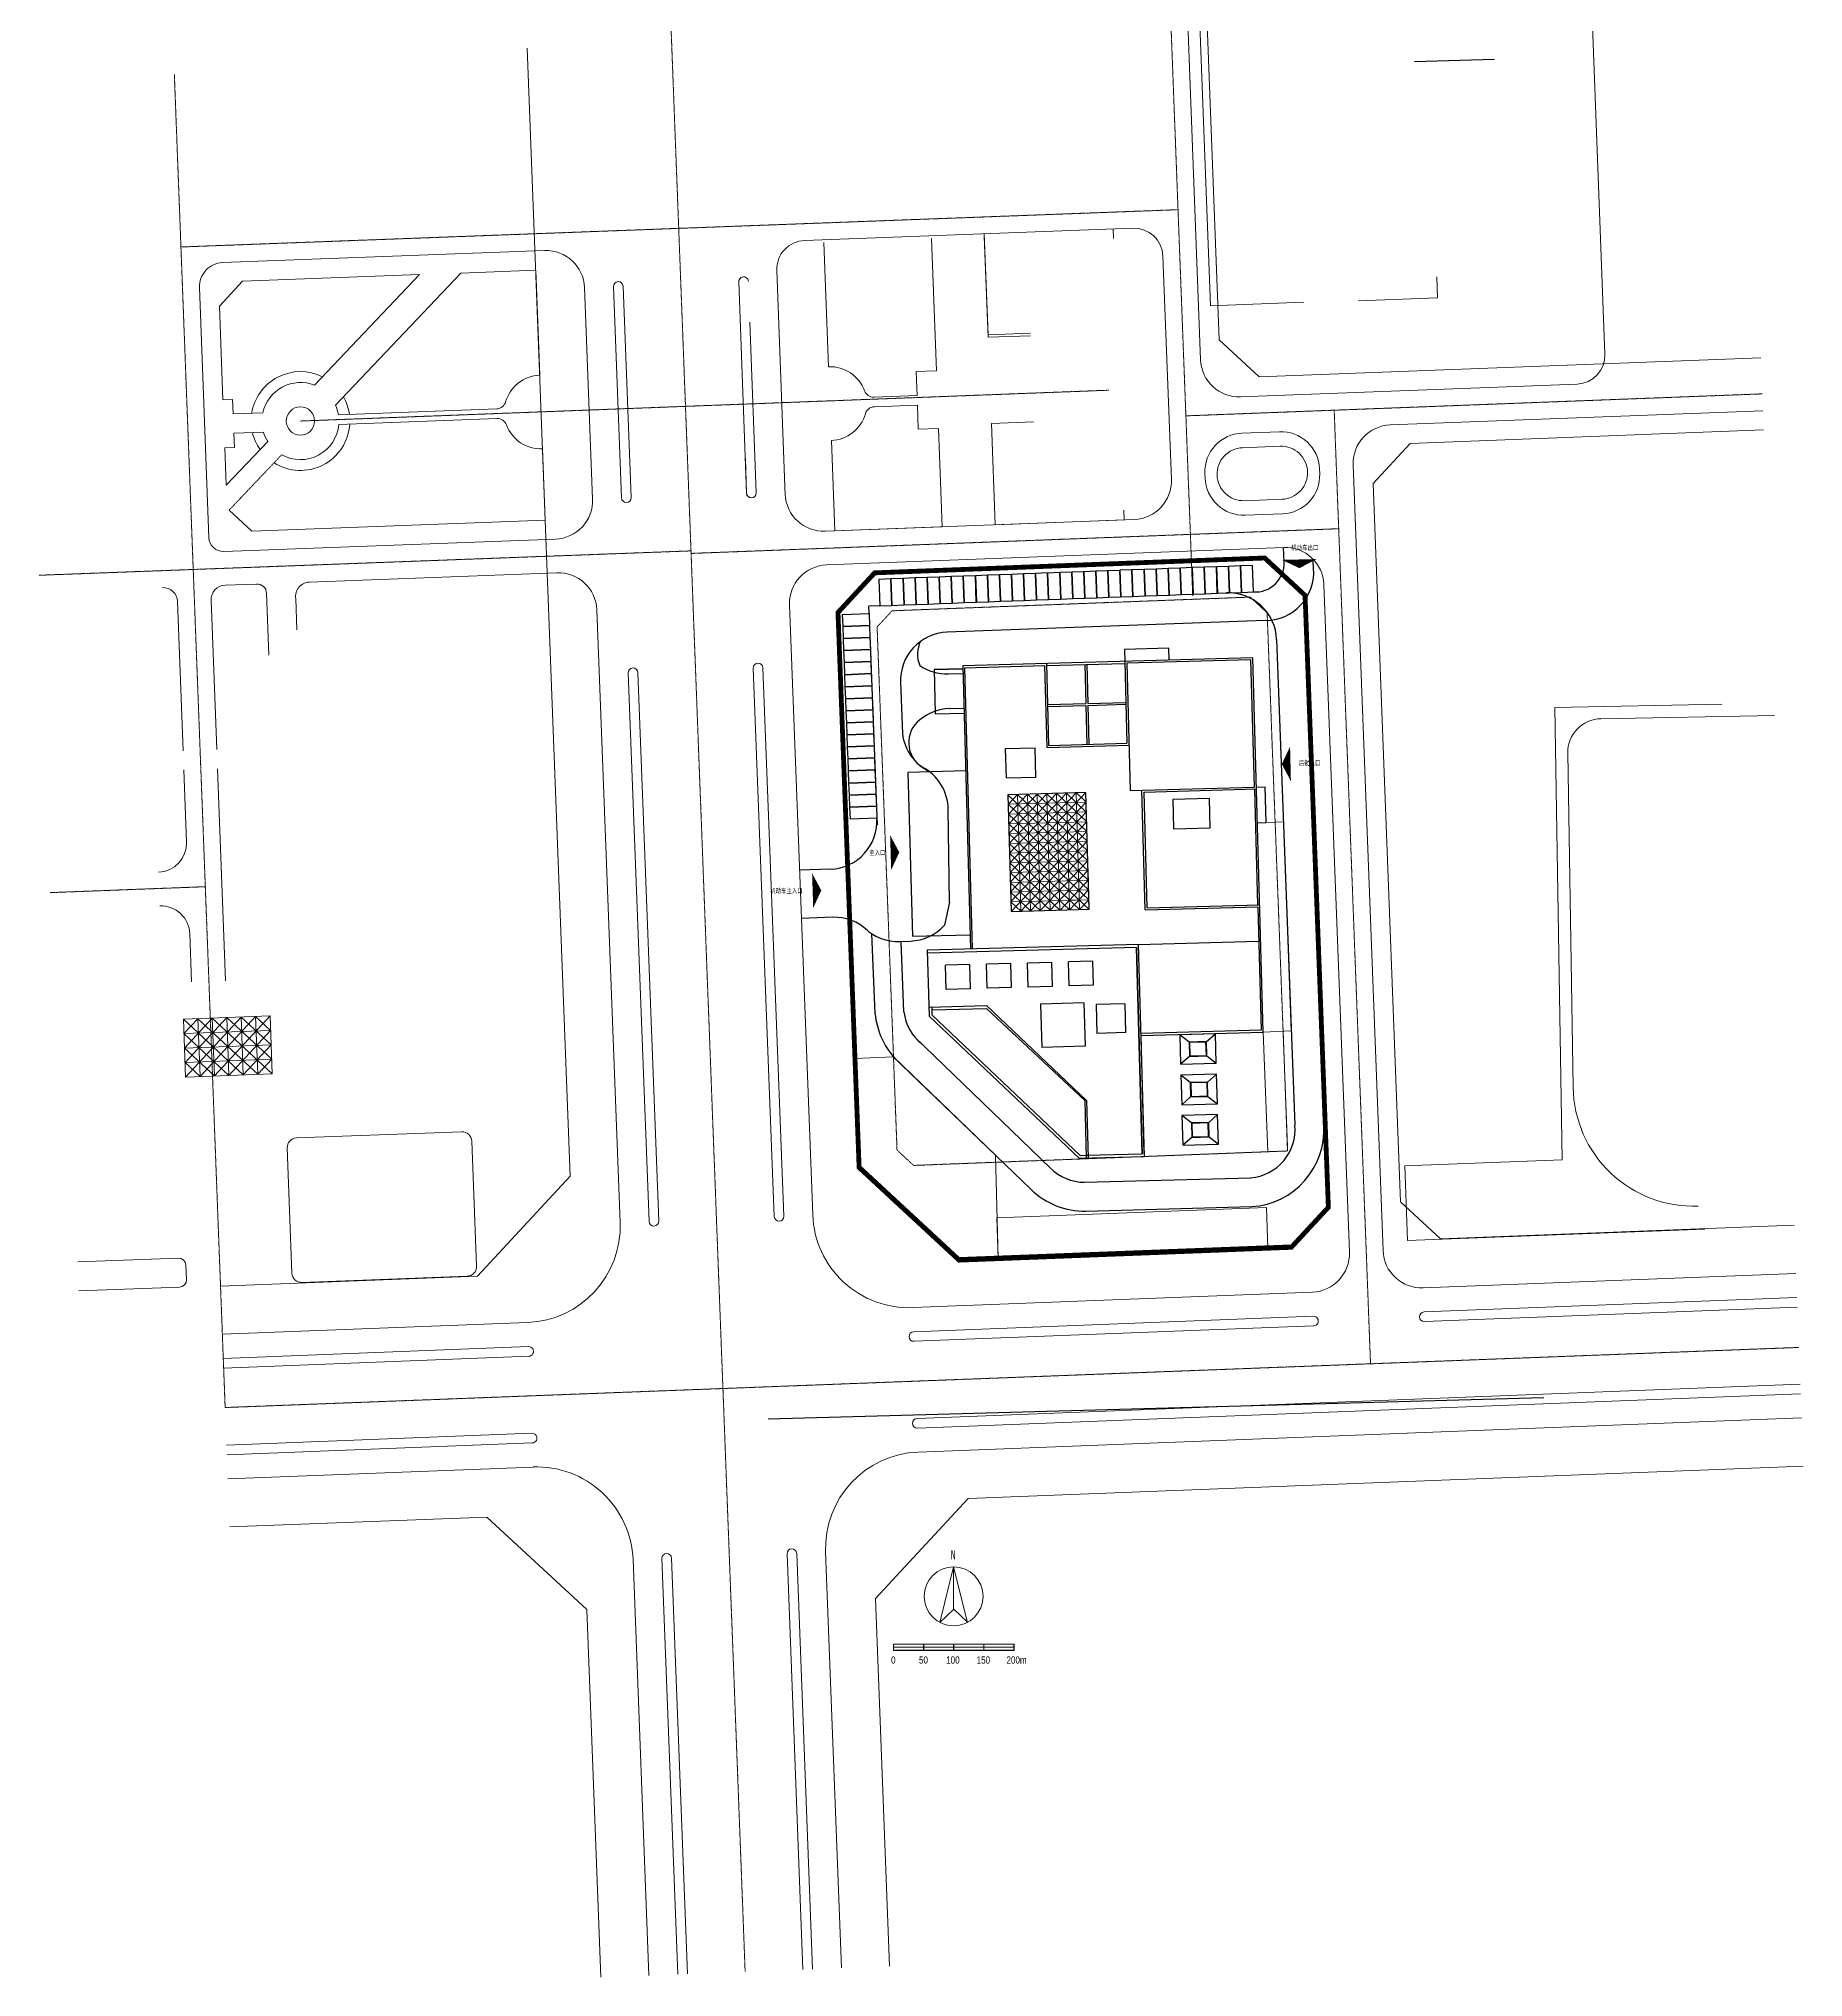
# Model space of a CAD drawing. Header units: inches. Extents: x -141887 to 224355, y -122157 to 1090348.
# Drawn here: x -141887 to 224355, y -122157 to 280043 of the extents above; entities that cross this region are included whole.
import ezdxf

# ---------------------------------------------------------------- set-up
doc = ezdxf.new("R2010")
doc.units = ezdxf.units.IN
doc.header["$MEASUREMENT"] = 0
doc.linetypes.add('ACAD_ISO10W100', pattern=[18.5, 12, -3, 0.5, -3])
doc.linetypes.add('ACAD_ISO12W100', pattern=[22, 12, -3, 0.5, -3, 0.5, -3])
for name, color, linetype, lineweight in [('1-道路', 5, 'Continuous', 18), ('A玻璃', 8, 'Continuous', 18), ('A用地红线', 6, 'Continuous', 18), ('A绿化边线', 3, 'Continuous', 18), ('A路缘线', 5, 'Continuous', 18), ('A道路中心线', 1, 'ACAD_ISO10W100', 18), ('B地段', 2, 'Continuous', 18), ('PUB_TEXT', 7, 'Continuous', 18), ('建筑退线', 112, 'ACAD_ISO10W100', 18)]:
    doc.layers.add(name, color=color, linetype=linetype, lineweight=lineweight)
doc.layers.add('细线', color=11, linetype='Continuous')
doc.styles.add('层数', font='Arial.ttf', dxfattribs={"width": 0.8})
doc.styles.add('注字', font='', dxfattribs={"width": 0.8})
doc.styles.get('注字').set_extended_font_data('SimHei')

msp = doc.modelspace()

# ---------------------------------------------------------------- linework, layer by layer
for p, q in [((143651, 275355), (160245, 275809)), ((92648, 153603), (83451, 153351)), ((83451, 153351), (83519, 150852)), ((92716, 151104), (92648, 153603)), ((43951, 149168), (49948, 149333)), ((50343, 149544), (66937, 149998)), ((51942, 91165), (50343, 149544)), ((67402, 133004), (66937, 149998)), ((67791, 133415), (67325, 150409)), ((67336, 150009), (83530, 150453)), ((75233, 150225), (75455, 142128)), ((75633, 150236), (75855, 142139)), ((83519, 150852), (83985, 133859)), ((67558, 141912), (75455, 142128)), ((67569, 141512), (75466, 141729)), ((75466, 141729), (75688, 133632)), ((75855, 142139), (83752, 142356)), ((75866, 141739), (83763, 141956)), ((75866, 141739), (76088, 133643)), ((58805, 132769), (64903, 132936)), ((58972, 126671), (58805, 132769)), ((65070, 126838), (64903, 132936)), ((67402, 133004), (84396, 133470)), ((67791, 133415), (83985, 133859)), ((58972, 126671), (65070, 126838)), ((110843, 124791), (112643, 124840)), ((112845, 117443), (112643, 124840)), ((87732, 99311), (87052, 124139)), ((88181, 99723), (87523, 123752)), ((110454, 124380), (111112, 100351)), ((111046, 117394), (112845, 117443)), ((87732, 99311), (111123, 99951)), ((86389, 92109), (111319, 92792)), ((76820, 88646), (71822, 88509)), ((71959, 83511), (71822, 88509)), ((76820, 88646), (76957, 83648)), ((85945, 91497), (87117, 48713)), ((51330, 87948), (46331, 87811)), ((46468, 82813), (46331, 87811)), ((51330, 87948), (51466, 82949)), ((59826, 88180), (54828, 88043)), ((54965, 83045), (54828, 88043)), ((59826, 88180), (59963, 83182)), ((68323, 88413), (63325, 88276)), ((63462, 83278), (63325, 88276)), ((68323, 88413), (68460, 83415)), ((51466, 82949), (46468, 82813)), ((59963, 83182), (54965, 83045)), ((68460, 83415), (63462, 83278)), ((76957, 83648), (71959, 83511)), ((75056, 79994), (66060, 79748)), ((66060, 79748), (66306, 70751)), ((75056, 79994), (75303, 70998)), ((83564, 79827), (77566, 79663)), ((77566, 79663), (77758, 73666)), ((83564, 79827), (83701, 73829)), ((83728, 73829), (77731, 73665)), ((87577, 48725), (86905, 73266)), ((96887, 71881), (94941, 73406)), ((100485, 71979), (102345, 73609)), ((75303, 70998), (66306, 70751)), ((96968, 68898), (95109, 67268)), ((100485, 71979), (96887, 71881)), ((96887, 71881), (96968, 68898)), ((96968, 68898), (100567, 68996)), ((100388, 71877), (96989, 71784)), ((96989, 71784), (97065, 69001)), ((97065, 69001), (100464, 69094)), ((100464, 69094), (100388, 71877)), ((100567, 68996), (100485, 71979)), ((100567, 68996), (102513, 67471)), ((97117, 63484), (95171, 65009)), ((100715, 63583), (102575, 65212)), ((97198, 60501), (95339, 58872)), ((100715, 63583), (97117, 63484)), ((97117, 63484), (97198, 60501)), ((97198, 60501), (100797, 60600)), ((100618, 63480), (97219, 63387)), ((97219, 63387), (97295, 60604)), ((97295, 60604), (100694, 60697)), ((100694, 60697), (100618, 63480)), ((100797, 60600), (100715, 63583)), ((100797, 60600), (102743, 59074)), ((97347, 55087), (95401, 56612)), ((100945, 55186), (102805, 56815)), ((100945, 55186), (97347, 55087)), ((97347, 55087), (97428, 52104)), ((100848, 55083), (97449, 54990)), ((97449, 54990), (97525, 52207)), ((97525, 52207), (100924, 52300)), ((100924, 52300), (100848, 55083)), ((101027, 52203), (100945, 55186)), ((97428, 52104), (95569, 50475)), ((97428, 52104), (101027, 52203)), ((101027, 52203), (102973, 50678)), ((170507, -1944), (9517, -6353))]:
    msp.add_line(p, q)
for points in [[(49948, 149333), (43951, 149168), (44203, 139972), (50200, 140136)], [(86905, 73266), (112235, 73960), (110109, 151581), (49932, 149933), (51542, 91155)], [(83930, 150464), (84653, 124073), (110443, 124780), (109721, 151170), (83930, 150464)], [(50529, 128141), (38533, 127812), (39464, 93825), (51460, 94153)], [(59268, 123178), (59931, 98987), (76124, 99431), (75462, 123622), (59268, 123178)], [(87523, 123752), (110854, 124391)], [(93507, 122215), (93674, 116117), (101271, 116326), (101104, 122423), (93507, 122215)], [(111123, 99951), (111825, 74349), (86894, 73666)], [(88181, 99723), (111512, 100362)], [(42545, 90908), (42920, 77231), (74056, 47755), (87593, 48125), (86389, 92109), (42545, 90908)], [(75522, 48395), (87117, 48713), (85945, 91497), (42562, 90308)], [(42868, 79113), (54841, 79440), (75610, 59778), (75938, 47806)], [(43468, 79129), (43513, 77496), (74288, 48361), (75921, 48406)], [(43485, 78529), (54857, 78841), (75210, 59768), (75538, 47795)], [(94941, 73406), (95109, 67268), (102513, 67471), (102345, 73609), (94941, 73406)], [(95171, 65009), (95339, 58872), (102743, 59074), (102575, 65212), (95171, 65009)], [(95401, 56612), (95569, 50475), (102973, 50678), (102805, 56815), (95401, 56612)]]:
    msp.add_lwpolyline(points)
at = {"layer": '1-道路'}
for p, q in [((180380, 288317), (183189, 214626)), ((99273, 213428), (96538, 285175)), ((17064, 238178), (85228, 240726)), ((-103720, 233594), (-36894, 236091)), ((91447, 234958), (93211, 188609)), ((5021, 185739), (3415, 229604)), ((13071, 185307), (11293, 231954)), ((-108530, 228411), (-106592, 176552)), ((-26929, 184539), (-28601, 228402)), ((-20933, 184767), (-22605, 228630)), ((-18935, 184844), (-20607, 228706)), ((7047, 185834), (5697, 221222)), ((7047, 185834), (5697, 221222)), ((107572, 205739), (177422, 208402)), ((138619, 199917), (215968, 202866)), ((5048, 185758), (4774, 192953)), ((5048, 185758), (4774, 192953)), ((130930, 191619), (137146, 28564)), ((-34624, 176240), (-103482, 173666)), ((-85696, 167326), (-34346, 169245)), ((-96688, 166915), (-103221, 166671)), ((-94135, 152168), (-94605, 164992)), ((124871, 166799), (130152, 28285)), ((-113102, 163300), (-111944, 132322)), ((-106107, 163561), (-104949, 132584)), ((-88326, 157389), (-88541, 163885)), ((-21206, 34434), (-26053, 161556)), ((18763, 36002), (13938, 162570)), ((10771, 35654), (6432, 149447)), ((12769, 35730), (8431, 149523)), ((-15210, 34663), (-19549, 148456)), ((-13212, 34739), (-17550, 148532)), ((-111795, 128325), (-111235, 113335)), ((-104800, 128586), (-103156, 84605)), ((-110525, 94348), (-110151, 84343)), ((222824, 23867), (145450, 20875)), ((122467, 19986), (39522, 16779)), ((223016, 18871), (145643, 15879)), ((223092, 16872), (145720, 13880)), ((122660, 14990), (39715, 11783)), ((122737, 12992), (39792, 9784)), ((-40225, 8691), (-103582, 6241)), ((-40148, 6693), (-103506, 4243)), ((40410, -6204), (223705, 884)), ((40488, -8203), (223781, -1114)), ((40643, -13200), (223973, -6111)), ((-102896, -11746), (-39530, -9295)), ((-102820, -13744), (-39453, -11294)), ((-102630, -18741), (-39297, -16292)), ((-15251, -121770), (-18539, -35515)), ((-9255, -121538), (-12544, -35286)), ((-7257, -121461), (-10545, -35210)), ((16725, -120534), (13438, -34296)), ((18724, -120456), (15436, -34219)), ((24719, -120225), (21430, -33947))]:
    msp.add_line(p, q, dxfattribs=at)
msp.add_lwpolyline([(-40419, 13687), (-103772, 11238)], dxfattribs=at)
for centre, radius, start, end in [((17288, 232183), 6000, 92.14014, 182.18337), ((85452, 234730), 6000, 2.18337, 92.14014), ((-103534, 228597), 5000, 92.14014, 182.14014), ((-36595, 228097), 8000, 2.18337, 92.14014), ((-21606, 228668), 1000, 2.18337, 182.18337), ((4414, 229641), 1000, 2.09691, 182.09691), ((107268, 213733), 8000, 182.18337, 272.18337), ((177194, 214398), 6000, 272.18337, 2.18337), ((138924, 191923), 8000, 92.18337, 182.18337), ((6020, 185775), 1000, 182.09691, 2.09691), ((6047, 185796), 1000, 182.18337, 2.18337), ((6047, 185796), 1000, 182.18337, 2.18337), ((-34923, 184234), 8000, 272.14016, 2.18337), ((-19934, 184806), 1000, 182.18337, 2.18337), ((-103594, 176664), 3000, 182.14014, 272.14016), ((-34047, 161251), 8000, 2.18337, 92.14016), ((-116100, 163188), 3000, 2.14014, 92.14016), ((-103109, 163673), 3000, 92.14016, 182.14014), ((-96603, 164917), 2000, 2.14014, 92.14016), ((-85573, 164329), 3000, 92.14016, 188.49754), ((-18550, 148494), 1000, 2.18337, 182.18337), ((7432, 149485), 1000, 2.18337, 182.18337), ((-117231, 113111), 6000, 272.14017, 2.14014), ((-116521, 94124), 6000, 2.14014, 92.14017), ((-41191, 33673), 20000, 272.21457, 2.18337), ((-14211, 34701), 1000, 182.18337, 2.18337), ((11770, 35692), 1000, 182.18337, 2.18337), ((38749, 36764), 20000, 182.18337, 272.21457), ((122158, 27980), 8000, 272.21457, 2.18337), ((145141, 28869), 8000, 182.18337, 272.21457), ((122699, 13991), 1000, 272.21457, 92.21457), ((145682, 14880), 1000, 92.21457, 272.21457), ((-40187, 7692), 1000, 272.21457, 92.21457), ((39753, 10783), 1000, 92.21457, 272.21457), ((40449, -7203), 1000, 92.21457, 272.21457), ((-39491, -10295), 1000, 272.21457, 92.21457), ((41416, -33185), 20000, 92.21457, 182.18337), ((-38525, -36277), 20000, 2.18337, 92.21457), ((-11544, -35248), 1000, 2.18337, 182.18337), ((14437, -34257), 1000, 2.18337, 182.18337)]:
    msp.add_arc(centre, radius, start, end, dxfattribs=at)
at = {"layer": 'A玻璃'}
for p, q in [((59268, 123178), (59931, 98987)), ((59268, 123178), (75905, 107428)), ((59322, 121204), (75516, 121647)), ((59322, 121204), (75960, 105453)), ((61292, 123234), (59348, 121180)), ((59378, 119180), (63316, 123289)), ((65341, 123344), (59433, 117155)), ((59488, 115131), (67365, 123400)), ((69389, 123455), (59544, 113107)), ((59599, 111083), (71413, 123511)), ((73438, 123566), (59655, 109058)), ((75462, 123622), (59710, 107034)), ((75516, 121647), (59764, 105060)), ((61292, 123234), (61955, 99043)), ((75849, 109502), (61292, 123234)), ((63316, 123289), (63979, 99098)), ((63316, 123289), (75793, 111526)), ((65341, 123344), (66003, 99153)), ((75738, 113550), (65341, 123344)), ((67365, 123400), (68028, 99209)), ((67365, 123400), (75632, 115573)), ((69389, 123455), (70052, 99264)), ((75627, 117599), (69439, 123457)), ((71413, 123511), (72076, 99320)), ((71413, 123511), (75547, 119597)), ((73438, 123566), (74100, 99375)), ((75516, 121647), (73488, 123568)), ((59378, 119180), (75571, 119623)), ((59378, 119180), (76015, 103429)), ((59433, 117155), (75627, 117599)), ((59433, 117155), (76070, 101405)), ((75571, 119623), (59820, 103036)), ((75627, 117599), (59875, 101011)), ((59488, 115131), (75682, 115575)), ((59488, 115131), (76126, 99381)), ((59544, 113107), (75738, 113550)), ((74100, 99375), (59544, 113107)), ((75682, 115575), (59931, 98987)), ((75738, 113550), (61955, 99043)), ((59599, 111083), (75793, 111526)), ((59599, 111083), (72076, 99320)), ((59655, 109058), (75849, 109502)), ((70052, 99264), (59655, 109058)), ((63979, 99098), (75793, 111526)), ((75849, 109502), (66003, 99153)), ((71745, 111415), (75793, 111526)), ((59710, 107034), (75904, 107478)), ((59710, 107034), (68028, 99209)), ((59766, 105010), (75960, 105453)), ((66003, 99153), (59766, 105010)), ((68028, 99209), (75854, 107476)), ((75960, 105453), (70102, 99266)), ((76124, 99431), (75905, 107428)), ((59821, 102986), (76015, 103429)), ((59821, 102986), (63979, 99098)), ((59876, 100961), (76070, 101405)), ((61955, 99043), (59901, 100987)), ((72022, 101294), (76070, 101405)), ((72076, 99320), (75989, 103453)), ((76070, 101405), (74150, 99377)), ((-93876, 77289), (-111864, 76617)), ((-99424, 65073), (-111864, 76617)), ((-111864, 76617), (-111416, 64625)), ((-108866, 76729), (-111752, 73619)), ((-111640, 70621), (-105868, 76841)), ((-111528, 67623), (-102870, 76953)), ((-111416, 64625), (-99872, 77065)), ((-96426, 65185), (-108866, 76729)), ((-108866, 76729), (-108418, 64737)), ((-108418, 64737), (-96874, 77177)), ((-93428, 65297), (-105868, 76841)), ((-105868, 76841), (-105420, 64849)), ((-105420, 64849), (-93876, 77289)), ((-93540, 68295), (-102870, 76953)), ((-102870, 76953), (-102422, 64961)), ((-93652, 71293), (-99872, 77065)), ((-99872, 77065), (-99424, 65073)), ((-96874, 77177), (-93764, 74291)), ((-96874, 77177), (-96426, 65185)), ((-93876, 77289), (-93428, 65297)), ((-93764, 74291), (-111752, 73619)), ((-102422, 64961), (-111752, 73619)), ((-102422, 64961), (-93764, 74291)), ((-93652, 71293), (-111640, 70621)), ((-105420, 64849), (-111640, 70621)), ((-99424, 65073), (-93652, 71293)), ((-93540, 68295), (-111528, 67623)), ((-111528, 67623), (-108418, 64737)), ((-93428, 65297), (-111416, 64625)), ((-93540, 68295), (-96426, 65185))]:
    msp.add_line(p, q, dxfattribs=at)
at = {"layer": 'A用地红线'}
for p, q in [((103118, 217578), (100320, 290980)), ((-40502, 278074), (-31580, 44052)), ((103118, 217578), (111417, 209888)), ((111417, 209888), (215547, 213858)), ((142769, 196073), (216121, 198869)), ((135079, 187774), (142769, 196073)), ((135079, 187774), (140763, 38707)), ((31690, 169308), (24001, 161009)), ((31690, 169308), (112645, 172395)), ((31690, 169423), (81864, 171336)), ((112645, 172395), (120944, 164705)), ((121515, 149831), (125774, 38128)), ((28375, 46370), (24572, 146135)), ((28375, 46370), (49122, 27158)), ((-50803, 23293), (-31580, 44052)), ((118085, 29824), (125774, 38128)), ((140763, 38707), (149061, 31022)), ((222442, 33860), (149061, 31022)), ((118085, 29824), (49122, 27158)), ((-50803, 23293), (-104153, 21230))]:
    msp.add_line(p, q, dxfattribs=at)
at = {"layer": 'A用地红线', "const_width": 1000}
msp.add_lwpolyline([(24001, 161009), (28392, 45841), (49139, 26629), (118101, 29295), (125790, 37599), (120950, 164553), (112572, 172315), (31617, 169229)], close=True, dxfattribs=at)
at = {"layer": 'A用地红线'}
for points in [[(34712, -119838), (31804, -43564), (51027, -22806), (224355, -16103)], [(-102249, -28733), (-48898, -26670), (-28151, -45883), (-25243, -122157)]]:
    msp.add_lwpolyline(points, dxfattribs=at)
at = {"layer": 'A绿化边线'}
for p, q in [((101347, 224659), (98850, 290140)), ((21043, 237798), (22046, 211998)), ((44433, 211175), (43386, 238633)), ((55161, 218625), (54362, 239572)), ((55177, 218096), (54379, 239043)), ((81211, 238618), (81137, 240573)), ((-99574, 229746), (-104384, 224563)), ((-99574, 229746), (-62844, 231119)), ((-62844, 231119), (-84640, 208170)), ((-54264, 231439), (-80290, 204038)), ((-54264, 231439), (-38719, 232020)), ((-38719, 232020), (-37905, 210242)), ((148300, 230618), (148466, 226274)), ((120717, 225398), (101347, 224659)), ((132061, 225648), (148466, 226274)), ((-104384, 224563), (-103657, 205129)), ((63933, 218959), (55161, 218625)), ((63950, 218430), (55177, 218096)), ((44433, 211175), (40235, 211018)), ((40235, 211018), (40417, 206033)), ((-101659, 205204), (-103657, 205129)), ((-101659, 205204), (-101547, 202206)), ((31475, 205692), (40417, 206033)), ((-95388, 202436), (-101547, 202206)), ((-79678, 202022), (-46831, 203250)), ((-79603, 200024), (-46757, 201251)), ((31549, 203693), (40491, 204034)), ((40491, 204034), (40674, 199026)), ((-95238, 198439), (-101397, 198209)), ((-101397, 198209), (-101285, 195211)), ((44881, 199183), (40674, 199026)), ((44881, 199183), (45659, 178790)), ((56660, 179210), (55860, 200197)), ((64619, 200531), (55865, 200197)), ((-101285, 195211), (-103284, 195136)), ((-103284, 195136), (-102995, 187393)), ((-37333, 194945), (-36781, 180162)), ((22640, 196702), (23370, 177941)), ((-102351, 182263), (-97636, 177888)), ((83310, 182216), (83386, 180229)), ((-36781, 180162), (-97636, 177888)), ((23378, 177941), (45659, 178790)), ((56660, 179210), (83390, 180229)), ((172815, 141283), (207448, 141952)), ((172815, 141283), (174334, 47451)), ((182332, 138966), (218389, 139663)), ((175468, 131854), (176591, 62434)), ((111046, 117394), (116465, 117598)), ((116465, 117598), (118101, 74181)), ((112235, 73960), (118101, 74181)), ((112235, 73960), (113196, 49121)), ((117339, 49279), (116392, 74116)), ((35522, 68801), (27528, 68496)), ((27528, 68496), (28375, 46370)), ((56695, 48406), (35522, 68801)), ((-54070, 53259), (-88390, 51975)), ((-90314, 49903), (-89343, 23926)), ((-51997, 51335), (-51026, 25358)), ((57283, 26944), (56695, 48406)), ((113196, 49121), (87593, 48125)), ((113196, 49121), (117339, 49279)), ((28375, 46370), (49139, 26629)), ((174334, 47451), (141652, 46171)), ((141652, 46171), (142241, 30727)), ((112920, 37522), (56962, 35372)), ((112920, 37522), (113242, 29092)), ((56962, 35372), (57283, 26942)), ((142241, 30727), (203953, 33080)), ((73059, 27560), (118388, 29288)), ((-133770, 26270), (-112893, 27051)), ((-111338, 25608), (-111226, 22607)), ((49139, 26629), (57283, 26944)), ((-112669, 21052), (-133545, 20272)), ((-52950, 23285), (-87270, 22002))]:
    msp.add_line(p, q, dxfattribs=at)
at = {"layer": 'A绿化边线', "linetype": 'ACAD_ISO12W100'}
msp.add_line((-91457, 193733), (-102351, 182263), dxfattribs=at)
at = {"layer": 'A绿化边线'}
for points in [[(-94357, 196488), (-102995, 187393)], [(34712, -119838), (31804, -43564), (51027, -22806), (224355, -16103)], [(-102249, -28733), (-48898, -26670), (-28151, -45883), (-25243, -122157)]]:
    msp.add_lwpolyline(points, dxfattribs=at)
for points in [[(102684, 189491, -0.4142136), (107970, 195197), (115767, 195494, -0.4142136), (121473, 190207)], [(102684, 189491, 0.4142136), (108389, 184205), (116187, 184502, 0.4142136), (121473, 190207)]]:
    msp.add_lwpolyline(points, format="xyb", dxfattribs=at)
msp.add_circle((-87572, 200727), 2938, dxfattribs=at)
for centre, radius, start, end in [((-87572, 200727), 10255, 63.48519, 170.89395), ((-37625, 202593), 7654, 92.09767, 164.03489), ((22343, 204350), 7654, 20.24524, 92.22432), ((-87572, 200727), 8000, 68.49956, 167.66263), ((-87572, 200727), 10255, 7.73609, 29.4653), ((31400, 207691), 2000, 200.24524, 272.14), ((-87572, 200727), 8000, 9.32089, 24.45094), ((-46906, 205248), 2000, 272.14014, 344.03489), ((-46682, 199253), 2000, 20.24538, 92.14014), ((22343, 204350), 7654, 272.09662, 344.03475), ((31624, 201695), 2000, 92.14, 164.03475), ((-87572, 200727), 10255, 193.38633, 215.22905), ((-87572, 200727), 8000, 196.61765, 211.99773), ((-87572, 200727), 10255, 237.72144, 356.54419), ((-87572, 200727), 8000, 240.95276, 354.95938), ((-37625, 202593), 7654, 200.24538, 272.18275), ((182467, 131967), 7000, 91.10792, 180.92701), ((201588, 62838), 25000, 180.92701, 272.18337), ((-53996, 51260), 2000, 2.14124, 92.14014), ((-88315, 49977), 2000, 92.14014, 182.14021), ((-112837, 25552), 1500, 2.14124, 92.14121), ((-53024, 25284), 2000, 272.14124, 2.14124), ((-112725, 22551), 1500, 272.14124, 2.14124), ((-87344, 24001), 2000, 182.14021, 272.14124)]:
    msp.add_arc(centre, radius, start, end, dxfattribs=at)
at = {"layer": 'A路缘线'}
for p, q in [((100206, 188876), (100166, 189916)), ((21357, 177864), (85521, 180310)), ((21623, 170869), (116568, 174489)), ((21627, 170869), (116572, 174489))]:
    msp.add_line(p, q, dxfattribs=at)
msp.add_lwpolyline([(108505, 181186, -0.4142136), (100206, 188876), (100166, 189916, -0.4142136), (107855, 198215), (115652, 198512, -0.4142136), (123951, 190823), (123991, 189783, -0.4142136), (116302, 181484)], format="xyb", close=True, dxfattribs=at)
for centre, start, end in [((21052, 185858), 182.18337, 272.18337), ((85216, 188304), 272.18337, 2.18337), ((85216, 188304), 272.18337, 2.18337)]:
    msp.add_arc(centre, 8000, start, end, dxfattribs=at)
at = {"layer": 'A路缘线', "linetype": 'Continuous'}
for centre, start, end in [((116877, 166495), 2.18337, 92.18337), ((21932, 162875), 92.18337, 182.18337)]:
    msp.add_arc(centre, 8000, start, end, dxfattribs=at)
at = {"layer": 'A道路中心线'}
for p, q in [((4734, -120997), (-41449, 1090348)), ((4734, -120997), (-41449, 1090348)), ((97639, 164432), (93041, 285041)), ((-103197, -3952), (-113738, 272599)), ((-112374, 236844), (94583, 244578)), ((-87572, 200727), (80245, 207125)), ((96214, 201803), (215834, 206364)), ((126994, 202977), (134538, 5123)), ((-6488, 173259), (127928, 178384)), ((-141887, 168729), (-6504, 173788)), ((-139522, 102882), (-107313, 104110)), ((-103193, -3952), (223412, 8515))]:
    msp.add_line(p, q, dxfattribs=at)
at = {"layer": 'B地段'}
for p, q in [((47989, -37010), (45117, -48528)), ((47991, -45779), (47989, -37010)), ((47989, -37010), (50866, -48527)), ((45178, -48535), (48052, -45787)), ((50927, -48534), (48052, -45787)), ((35493, -53078), (60493, -53072)), ((35493, -54328), (35493, -53078)), ((35493, -53703), (60493, -53697)), ((35493, -54328), (60493, -54322)), ((35552, -54332), (35552, -53082)), ((35552, -53082), (60552, -53082)), ((35552, -53707), (60552, -53707)), ((35552, -54332), (60552, -54332)), ((41743, -54327), (41743, -53077)), ((41802, -54332), (41802, -53082)), ((47993, -54325), (47993, -53075)), ((48052, -54332), (48052, -53082)), ((54243, -54324), (54243, -53074)), ((54302, -54332), (54302, -53082)), ((60493, -54322), (60493, -53072)), ((60552, -54332), (60552, -53082))]:
    msp.add_line(p, q, dxfattribs=at)
msp.add_circle((47990, -43128), 6118, dxfattribs=at)
at = {"layer": 'PUB_TEXT'}
for points in [[(119792, 170202, 0, 7206, 0), (119749, 172003, 0, 0, 0)], [(116125, 129551, 0, 7206, 0), (117926, 129594, 0, 0, 0)], [(36733, 111259, 0, 7206, 0), (34932, 111203, 0, 0, 0)], [(20545, 103350, 0, 7206, 0), (18744, 103294, 0, 0, 0)]]:
    msp.add_lwpolyline(points, format="xyseb", dxfattribs=at)
at = {"layer": '建筑退线'}
for p, q in [((35233, 161361), (32121, 158003)), ((109565, 164195), (35233, 161361)), ((113082, 160937), (109565, 164195)), ((117339, 49281), (113082, 160937)), ((32121, 158003), (36260, 49459)), ((36260, 49459), (39694, 46278)), ((39694, 46278), (117339, 49281))]:
    msp.add_line(p, q, dxfattribs=at)
at = {"layer": '细线'}
for p, q in [((116621, 171443), (116505, 174486)), ((122718, 170201), (122663, 171668)), ((32711, 162388), (30388, 162314)), ((30445, 160804), (30388, 162307)), ((120735, 163345), (124841, 54646)), ((112695, 159369), (46567, 156904)), ((30617, 156311), (32121, 116898)), ((115042, 155371), (118838, 54612)), ((36991, 146621), (37403, 135827)), ((46900, 148248), (49976, 148332)), ((47097, 141052), (50173, 141137)), ((47170, 100932), (46882, 120275)), ((22522, 107758), (16037, 107511)), ((47170, 100932), (46098, 96099)), ((22903, 97766), (16418, 97518)), ((31712, 77746), (30996, 94372)), ((36848, 92750), (39043, 92834)), ((37689, 78176), (37132, 92761)), ((68078, 45762), (40012, 72797)), ((64079, 41294), (35339, 68978)), ((75202, 42785), (109688, 43729)), ((75437, 36797), (109876, 37740))]:
    msp.add_line(p, q, dxfattribs=at)
for points in [[(60013, 168917), (60223, 163423), (62721, 163516), (62517, 169012), (60013, 168917)], [(62517, 169012), (62726, 163519), (65224, 163611), (65020, 169108), (62517, 169012)], [(65015, 169105), (65224, 163611), (67723, 163704), (67518, 169201), (65015, 169105)], [(67519, 169186), (67728, 163693), (70226, 163786), (70022, 169282), (67519, 169186)], [(70017, 169279), (70226, 163786), (72725, 163879), (72520, 169375), (70017, 169279)], [(72520, 169375), (72730, 163881), (75228, 163974), (75024, 169470), (72520, 169375)], [(75019, 169468), (75228, 163974), (77726, 164067), (77522, 169563), (75019, 169468)], [(77522, 169563), (77731, 164069), (80230, 164162), (80025, 169659), (77522, 169563)], [(80020, 169656), (80230, 164162), (82728, 164255), (82524, 169751), (80020, 169656)], [(82523, 169756), (82733, 164262), (85231, 164355), (85027, 169852), (82523, 169756)], [(85027, 169837), (85237, 164344), (87735, 164437), (87531, 169933), (85027, 169837)], [(87526, 169930), (87735, 164437), (90233, 164530), (90029, 170026), (87526, 169930)], [(90029, 170026), (90238, 164532), (92737, 164625), (92532, 170121), (90029, 170026)], [(92527, 170119), (92737, 164625), (95235, 164718), (95031, 170214), (92527, 170119)], [(95031, 170214), (95240, 164720), (97738, 164813), (97534, 170310), (95031, 170214)], [(97529, 170307), (97738, 164813), (100237, 164906), (100032, 170402), (97529, 170307)], [(100032, 170402), (100242, 164909), (102740, 165002), (102536, 170498), (100032, 170402)], [(102536, 170484), (102746, 164990), (105244, 165083), (105040, 170579), (102536, 170484)], [(105034, 170577), (105244, 165083), (107742, 165176), (107538, 170672), (105034, 170577)], [(107538, 170672), (107747, 165178), (110246, 165271), (110041, 170767), (107538, 170672)], [(32502, 167882), (32711, 162388), (35209, 162481), (35005, 167977), (32502, 167882)], [(35005, 167977), (35214, 162484), (37713, 162577), (37508, 168073), (35005, 167977)], [(37508, 168071), (37718, 162577), (40216, 162670), (40012, 168166), (37508, 168071)], [(40007, 168163), (40216, 162670), (42714, 162763), (42510, 168259), (40007, 168163)], [(42510, 168259), (42719, 162765), (45218, 162858), (45013, 168354), (42510, 168259)], [(45008, 168352), (45218, 162858), (47716, 162951), (47512, 168447), (45008, 168352)], [(47512, 168447), (47721, 162954), (50219, 163046), (50015, 168543), (47512, 168447)], [(50010, 168540), (50219, 163046), (52718, 163139), (52513, 168636), (50010, 168540)], [(52513, 168636), (52723, 163142), (55221, 163235), (55017, 168731), (52513, 168636)], [(55012, 168728), (55221, 163235), (57719, 163328), (57515, 168824), (55012, 168728)], [(57515, 168824), (57724, 163330), (60223, 163423), (60018, 168919), (57515, 168824)]]:
    msp.add_lwpolyline(points, dxfattribs=at)
for points in [[(30541, 158305), (25045, 158096), (24949, 160594), (30445, 160804)], [(30636, 155807), (25140, 155597), (25045, 158096), (30541, 158305)], [(30731, 153309), (25235, 153099), (25140, 155597), (30636, 155807)], [(30827, 150811), (25331, 150601), (25235, 153099), (30731, 153309)], [(30922, 148313), (25426, 148103), (25331, 150601), (30827, 150811)], [(31017, 145814), (25521, 145605), (25426, 148103), (30922, 148313)], [(31113, 143316), (25617, 143107), (25521, 145605), (31017, 145814)], [(31208, 140818), (25712, 140608), (25617, 143107), (31113, 143316)], [(31303, 138320), (25807, 138110), (25712, 140608), (31208, 140818)], [(31399, 135822), (25903, 135612), (25807, 138110), (31303, 138320)], [(31494, 133324), (25998, 133114), (25903, 135612), (31399, 135822)], [(31589, 130825), (26093, 130616), (25998, 133114), (31494, 133324)], [(31685, 128327), (26189, 128117), (26093, 130616), (31589, 130825)], [(31780, 125829), (26284, 125619), (26189, 128117), (31685, 128327)], [(31875, 123331), (26379, 123121), (26284, 125619), (31780, 125829)], [(31971, 120833), (26475, 120623), (26379, 123121), (31875, 123331)], [(32066, 118334), (26570, 118125), (26475, 120623), (31971, 120833)]]:
    msp.add_lwpolyline(points, close=True, dxfattribs=at)
for centre, radius, start, end in [((110624, 171259), 6000, 266.38161, 1.75307), ((112752, 169368), 10000, 269.67225, 4.7783), ((105047, 155069), 10000, 1.73247, 92.5741), ((46987, 146913), 10000, 91.85504, 182.69666), ((46509, 152343), 6000, 153.4162, 202.64669), ((46676, 158245), 10000, 235.21448, 271.28272), ((47421, 131058), 10000, 91.85504, 129.93948), ((44681, 133986), 6000, 127.82564, 237.95518), ((47331, 137022), 10000, 186.86173, 243.17298), ((36884, 120049), 10000, 0.4109, 63.17298), ((22083, 117749), 10000, 272.51549, 3.35712), ((23226, 87771), 10000, 46.43043, 91.85125), ((36466, 102743), 10000, 226.43043, 272.18526), ((38698, 102824), 10000, 271.97911, 317.73394), ((47628, 79277), 15989, 185.49567, 230.4088), ((47628, 79277), 10000, 186.32633, 231.74714), ((108880, 53698), 10000, 274.40225, 5.24388), ((108880, 53698), 15989, 273.5716, 3.39785), ((75197, 52785), 10000, 224.60607, 270.02688), ((75197, 52785), 15989, 225.94441, 270.85754)]:
    msp.add_arc(centre, radius, start, end, dxfattribs=at)

# ---------------------------------------------------------------- texts
at = {"layer": 'B地段', "width": 0.8}
for s, height, style, p in [('N', 1875, '注字', (47407, -35461)), ('0', 1500, '层数', (35027, -57088)), ('50', 1500, '层数', (40809, -57088)), ('100', 1500, '层数', (46455, -57088)), ('150', 1500, '层数', (52781, -57088)), ('200m', 1500, '层数', (58971, -57088))]:
    msp.add_text(s, height=height, dxfattribs=dict(at, style=style)).set_placement(p)
at = {"layer": 'PUB_TEXT', "char_height": 1000, "attachment_point": 1, "style": '注字'}
for s, insert in [('{\\fArial Unicode MS|b0|i0|c134|p0;机动车出口}', (118100, 174961)), ('{\\fArial Unicode MS|b0|i0|c134|p0;后勤入口}', (119668, 130267)), ('{\\fArial Unicode MS|b0|i0|c134|p0;主入口}', (30492, 111668)), ('{\\fArial Unicode MS|b0|i0|c134|p0;机动车主入口}', (9939, 103759))]:
    msp.add_mtext_dynamic_manual_height_columns(s, width=17492.53, gutter_width=1, heights=[0], dxfattribs=dict(at, insert=insert))

doc.saveas('drawing.dxf')
